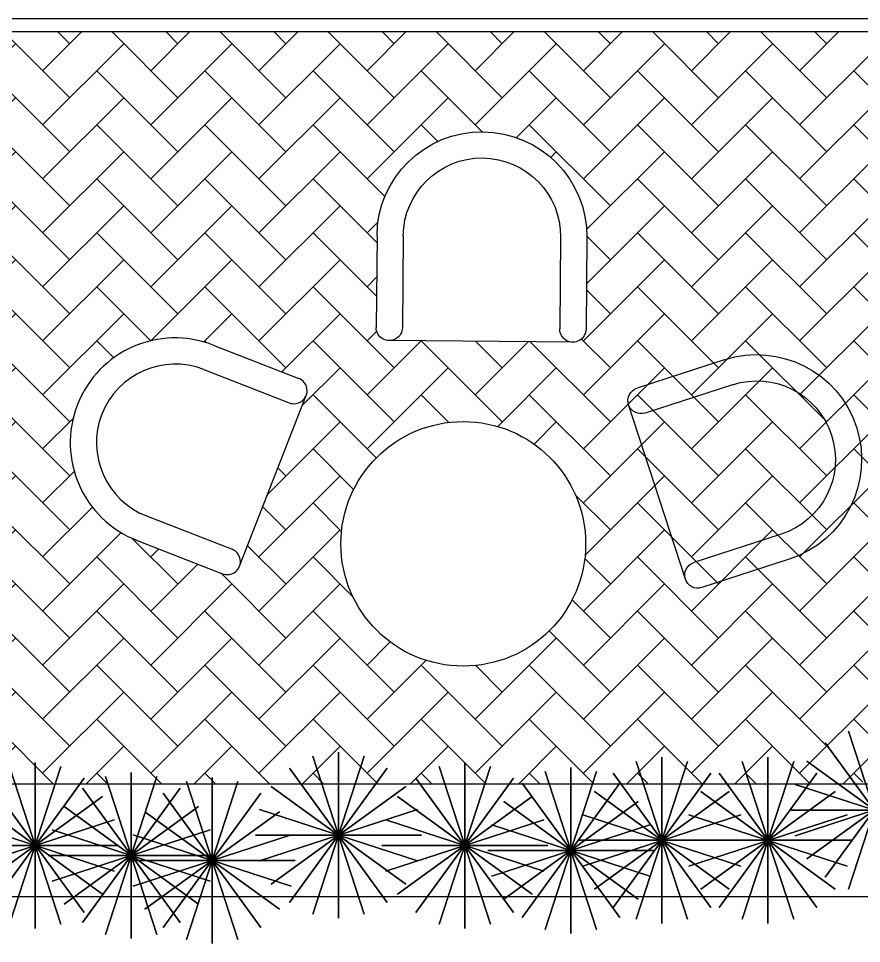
# Model space of a CAD drawing. Extents: x 152 to 700, y -120 to 84.
# Drawn here: x 224.37 to 226.611, y 17.651 to 20.111 of the extents above; entities that cross this region are included whole.
import ezdxf

# ---------------------------------------------------------------- set-up
doc = ezdxf.new("R2010")
doc.units = 0
doc.header["$LTSCALE"] = 0.03
doc.layers.get('0').update_dxf_attribs({"linetype": 'CONTINUOUS'})
for name, color, linetype in [('CALIDAD', 30, 'CONTINUOUS'), ('MUEBLES', 8, 'CONTINUOUS'), ('VEGETACION', 96, 'CONTINUOUS')]:
    doc.layers.add(name, color=color, linetype=linetype)

# ---------------------------------------------------------------- blocks, each defined once
blk = doc.blocks.new('A$C02323873')
at = {"layer": 'VEGETACION'}
for p, q in [((0.289, 0.0108), (0.1525, 0.4307)), ((0.289, 0.4307), (0.1525, 0.0108)), ((0.1525, 0.4307), (0.289, 0.0108)), ((0.1525, 0.0108), (0.289, 0.4307)), ((0.2208, 0.4415), (0.2208, 0)), ((0.2208, 0), (0.2208, 0.4415)), ((0.2208, 0.4415), (0.2208, 0)), ((0.3505, 0.0422), (0.091, 0.3994)), ((0.3505, 0.3994), (0.091, 0.0422)), ((0.091, 0.3994), (0.3505, 0.0422)), ((0.091, 0.0422), (0.3505, 0.3994)), ((0.3994, 0.091), (0.0422, 0.3505)), ((0.3994, 0.3505), (0.0422, 0.091)), ((0.0422, 0.3505), (0.3994, 0.091)), ((0.0422, 0.091), (0.3994, 0.3505)), ((0.4307, 0.1525), (0.0108, 0.289)), ((0.4307, 0.289), (0.0108, 0.1525)), ((0.0108, 0.289), (0.4307, 0.1525)), ((0.0108, 0.1525), (0.4307, 0.289)), ((0.4415, 0.2208), (0, 0.2208)), ((0, 0.2208), (0.4415, 0.2208))]:
    blk.add_line(p, q, dxfattribs=at)
blk = doc.blocks.new('A$C646B1973')
at = {"layer": 'MUEBLES'}
for p, q in [((0, 0.3), (0, 0.0375)), ((0.075, 0.3), (0.075, 0.0375)), ((0.525, 0.3), (0.525, 0.0375)), ((0.6, 0.3), (0.6, 0.0375)), ((0.0375, 0), (0.5625, 0))]:
    blk.add_line(p, q, dxfattribs=at)
for centre, radius, start, end in [((0.3, 0.3), 0.3, 0, 180), ((0.3, 0.3), 0.225, 0, 180), ((0.0375, 0.0375), 0.0375, 180, 0), ((0.5625, 0.0375), 0.0375, 180, 0)]:
    blk.add_arc(centre, radius, start, end, dxfattribs=at)
blk = doc.blocks.new('A$C62072980')
at = {"layer": 'MUEBLES'}
blk.add_circle((1, 0.3132), 0.3132, dxfattribs=at)
at = {"layer": 'MUEBLES', "yscale": 0.8949714459803015, "zscale": 0.8949714459803015}
for p, xscale, rotation in [((1.2945, 0.8407), -0.8949714459803015, 1.626695546101615), ((1.5828, 0.2125), -0.8949714459803015, 290.1285814168511), ((0.4189, 0.2029), 0.8949714459803015, 70.81757453815399)]:
    blk.add_blockref('A$C646B1973', p, dxfattribs=dict(at, xscale=xscale, rotation=rotation))

msp = doc.modelspace()

# ---------------------------------------------------------------- hatches: boundary and pattern name
at = {"ltscale": 0.03}
h = msp.add_hatch(dxfattribs=at)
h.set_pattern_fill('AR-HBONE,_O', color=31, scale=0.001)
h.set_pattern_definition([(45, (0, 0), (1e-17, 0.1436841), [0.3048, -0.1016]), (135, (0.07184, 0.07184), (1e-17, 0.1436841), [0.3048, -0.1016])])
h.paths.add_polyline_path([(224.2642, 20.0761), (222.6892, 20.0761), (222.6892, 19.887), (222.7748, 19.9307), (222.7812, 19.928, -0.088124), (222.8578, 19.9728), (222.8434, 20.0095), (222.8218, 20.0221), (222.8427, 20.0259), (222.8876, 19.9883), (222.8941, 19.9833, -0.054962), (222.9494, 19.9885), (222.9219, 20.0277), (222.9112, 20.0643), (222.9337, 20.0556), (222.9766, 19.9867, -0.040999), (223.0173, 19.9782), (223.0399, 20.0009), (223.0886, 19.9939), (223.0921, 19.9869), (223.0677, 19.9765), (223.0324, 19.9733, -0.074275), (223.0984, 19.9375), (223.106, 19.9452), (223.1338, 19.9521), (223.1582, 19.9452), (223.1825, 19.9556), (223.2103, 19.9556), (223.2138, 19.9382), (223.1825, 19.9277), (223.1208, 19.9185, -0.070201), (223.1648, 19.8629), (223.1825, 19.8651), (223.2068, 19.8581), (223.2347, 19.872), (223.2555, 19.879), (223.2625, 19.8546), (223.2381, 19.8233), (223.2138, 19.8303), (223.184, 19.8221, -0.076237), (223.1992, 19.7467), (223.2277, 19.7467), (223.2555, 19.7502), (223.2764, 19.7467), (223.266, 19.7362), (223.2173, 19.7223), (223.1989, 19.7177, -0.03899), (223.1932, 19.6786), (223.1999, 19.6771), (223.2208, 19.6492), (223.2381, 19.6318), (223.2834, 19.6283), (223.2625, 19.6005), (223.2347, 19.6074), (223.2068, 19.6388), (223.1842, 19.6478, -0.003625), (223.1829, 19.6444), (223.191, 19.6371), (223.1882, 19.623), (223.1749, 19.6257, -0.045008), (223.1517, 19.5865), (223.1582, 19.583), (223.1825, 19.583), (223.1929, 19.5691), (223.2208, 19.5622), (223.2277, 19.5378), (223.1999, 19.5447), (223.1686, 19.5622), (223.1409, 19.5725, -0.021261), (223.1264, 19.5566), (223.1286, 19.5544), (223.1251, 19.5375), (223.1132, 19.5296), (223.1161, 19.5437), (223.1152, 19.5458, -0.046195), (223.0776, 19.5179), (223.0817, 19.5134), (223.0956, 19.489), (223.1095, 19.4681), (223.1269, 19.4438), (223.1477, 19.3985), (223.1199, 19.4368), (223.0921, 19.4438), (223.0469, 19.4577), (223.0417, 19.4776), (223.0016, 19.4511), (222.9937, 19.4631), (223.004, 19.4771), (223.021, 19.4883), (223.021, 19.4924, -0.055126), (222.9662, 19.4818), (222.9567, 19.4567), (222.8818, 19.3771), (222.808, 19.3519), (222.8696, 19.416), (222.9273, 19.4708), (222.9285, 19.4815, -0.085161), (222.8451, 19.5017), (222.8363, 19.4984), (222.8171, 19.4832), (222.7599, 19.4626), (222.786, 19.4823), (222.8261, 19.5109, -0.042401), (222.7901, 19.5342), (222.787, 19.526), (222.7177, 19.4735), (222.6892, 19.4837), (222.6892, 19.0063), (222.7748, 19.05), (222.7812, 19.0473, -0.088124), (222.8578, 19.0922), (222.8434, 19.1289), (222.8218, 19.1414), (222.8427, 19.1452), (222.8876, 19.1077), (222.8941, 19.1026, -0.054962), (222.9494, 19.1079), (222.9219, 19.1471), (222.9112, 19.1837), (222.9337, 19.175), (222.9766, 19.106, -0.040999), (223.0173, 19.0976), (223.0399, 19.1202), (223.0886, 19.1132), (223.0921, 19.1063), (223.0677, 19.0958), (223.0324, 19.0926, -0.074275), (223.0984, 19.0569), (223.106, 19.0645), (223.1338, 19.0715), (223.1582, 19.0645), (223.1825, 19.0749), (223.2103, 19.0749), (223.2138, 19.0575), (223.1825, 19.0471), (223.1208, 19.0378, -0.070201), (223.1648, 18.9822), (223.1825, 18.9844), (223.2068, 18.9775), (223.2347, 18.9914), (223.2555, 18.9983), (223.2625, 18.974), (223.2381, 18.9426), (223.2138, 18.9496), (223.184, 18.9415, -0.076237), (223.1992, 18.866), (223.2277, 18.866), (223.2555, 18.8695), (223.2764, 18.866), (223.266, 18.8556), (223.2173, 18.8417), (223.1989, 18.8371, -0.03899), (223.1932, 18.798), (223.1999, 18.7964), (223.2208, 18.7685), (223.2381, 18.7511), (223.2834, 18.7477), (223.2625, 18.7198), (223.2347, 18.7268), (223.2068, 18.7581), (223.1842, 18.7672, -0.003625), (223.1829, 18.7637), (223.191, 18.7565), (223.1882, 18.7424), (223.1749, 18.7451, -0.045008), (223.1517, 18.7058), (223.1582, 18.7024), (223.1825, 18.7024), (223.1929, 18.6885), (223.2208, 18.6815), (223.2277, 18.6571), (223.1999, 18.6641), (223.1686, 18.6815), (223.1409, 18.6919, -0.021261), (223.1264, 18.6759), (223.1286, 18.6738), (223.1251, 18.6568), (223.1132, 18.649), (223.1161, 18.6631), (223.1152, 18.6651, -0.046195), (223.0776, 18.6372), (223.0817, 18.6328), (223.0956, 18.6084), (223.1095, 18.5875), (223.1269, 18.5631), (223.1477, 18.5179), (223.1199, 18.5562), (223.0921, 18.5631), (223.0469, 18.577), (223.0417, 18.597), (223.0016, 18.5705), (222.9937, 18.5824), (223.004, 18.5965), (223.021, 18.6077), (223.021, 18.6117, -0.055126), (222.9662, 18.6011), (222.9567, 18.576), (222.8818, 18.4964), (222.808, 18.4712), (222.8696, 18.5353), (222.9273, 18.5902), (222.9285, 18.6009, -0.085161), (222.8451, 18.6211), (222.8363, 18.6177), (222.8171, 18.6026), (222.7599, 18.582), (222.786, 18.6016), (222.8261, 18.6302, -0.042401), (222.7901, 18.6536), (222.787, 18.6453), (222.7177, 18.5929), (222.6892, 18.6031), (222.6892, 18.0761), (224.2642, 18.0761)])
h.paths.add_polyline_path([(224.2642, 18.0761), (225.9673, 18.0761), (225.969, 18.0784), (225.9708, 18.0761), (226.6142, 18.0761), (226.6142, 20.0761), (224.2642, 20.0761)])
h.paths.add_polyline_path([(224.8881, 19.2425), (225.1154, 19.1539, -0.414214), (225.1352, 19.1088), (224.9579, 18.6542, -0.414214), (224.9128, 18.6344), (224.6855, 18.7231, -1)], flags=16)
h.paths.add_polyline_path([(225.3231, 19.5334, -1), (225.8807, 19.5286), (225.8786, 19.2847, -0.414214), (225.8434, 19.2501), (225.3556, 19.2544, -0.414214), (225.321, 19.2895)], flags=16)
h.paths.add_polyline_path([(225.8776, 18.7139, -1), (225.2271, 18.7139, -1)], flags=16)
h.paths.add_polyline_path([(226.1864, 18.5977), (226.1864, 18.5977)], flags=16)
h.paths.add_polyline_path([(226.6142, 18.0981), (226.6214, 18.0761), (226.7406, 18.0761), (226.7897, 18.1118), (226.8013, 18.0761), (228.1034, 18.0761), (228.1142, 18.1094), (228.1142, 20.0761), (226.6142, 20.0761)])

# ---------------------------------------------------------------- linework, layer by layer
for p, q in [((222.6892, 20.0761), (228.5392, 20.0761)), ((222.6892, 20.0761), (228.6892, 20.0761)), ((222.6892, 18.0761), (228.5392, 18.0761)), ((222.6892, 17.7761), (228.5392, 17.7761))]:
    msp.add_line(p, q, dxfattribs=at)
at = {"layer": 'CALIDAD', "ltscale": 0.03}
msp.add_line((222.6542, 20.1111), (226.8968, 20.1111), dxfattribs=at)

# ---------------------------------------------------------------- block references
at = {"ltscale": 0.03, "xscale": 1.038339110647694, "yscale": 1.038339110647694, "zscale": 1.038339110647694, "rotation": 357.8761696948191}
msp.add_blockref('A$C62072980', (224.5027, 18.4274), dxfattribs=at)
at = {"ltscale": 0.03, "rotation": 90}
for p in [(226.8649, 17.7852), (225.4415, 17.7182), (224.6358, 17.6913), (225.7772, 17.6913), (226.3009, 17.7047), (226.5829, 17.7047), (224.8909, 17.6645), (226.0592, 17.6779), (225.1058, 17.6511)]:
    msp.add_blockref('A$C02323873', p, dxfattribs=at)

doc.saveas('drawing.dxf')
